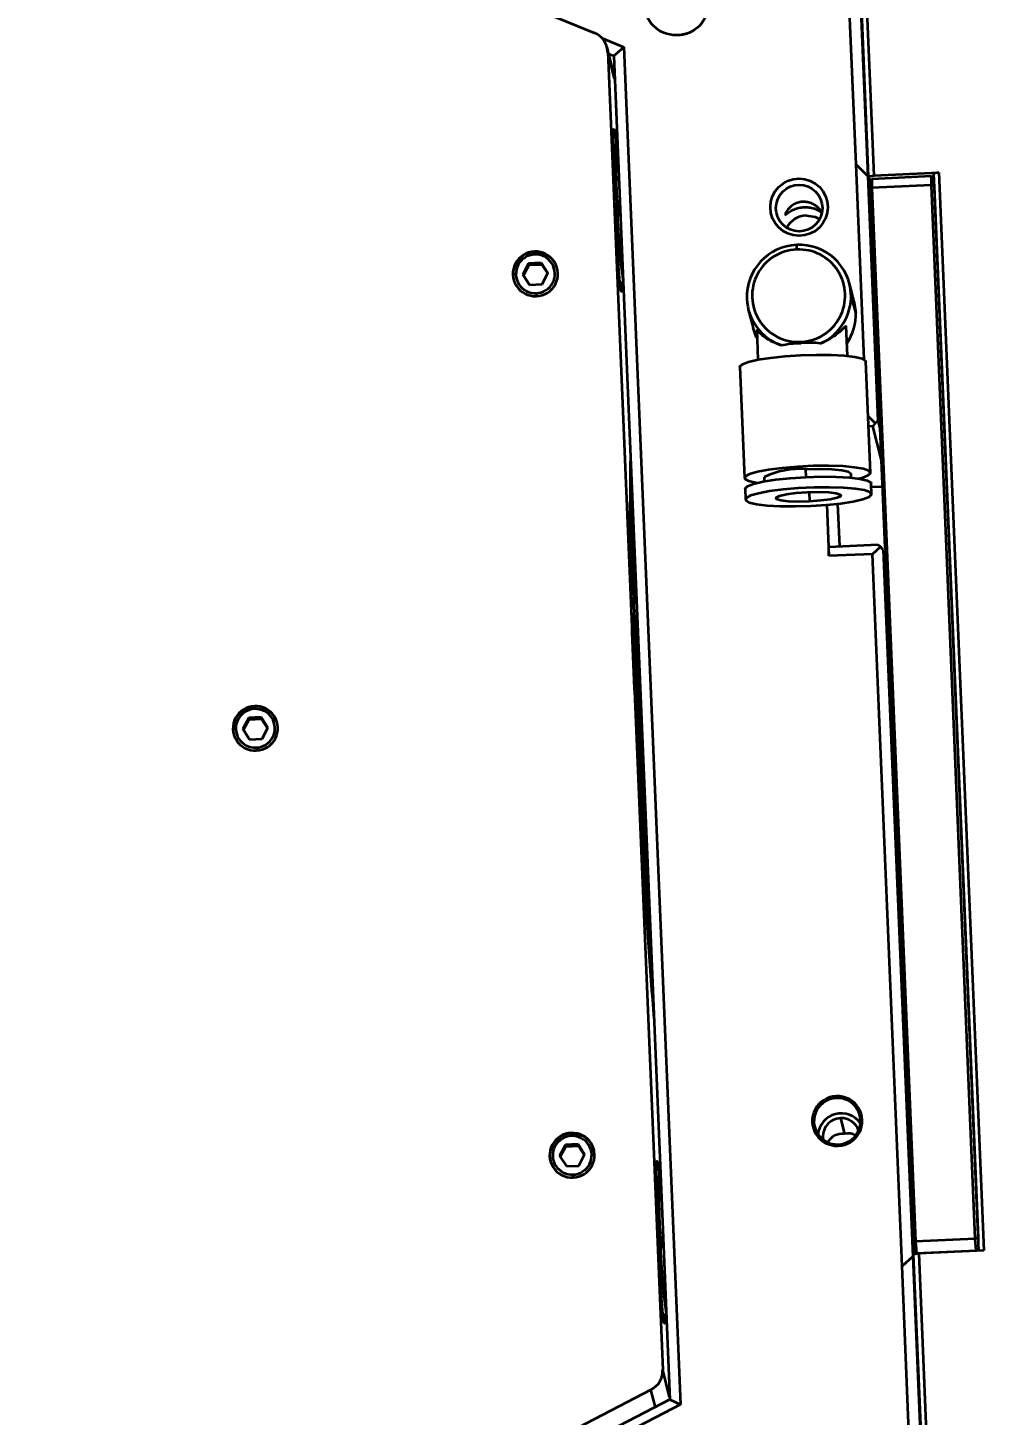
# Model space of a CAD drawing. Header units: millimetres. Extents: x 0 to 420, y 0 to 297.
# Drawn here: x 292.408 to 293.303, y 162.773 to 164.049 of the extents above; entities that cross this region are included whole.
import ezdxf

# ---------------------------------------------------------------- set-up
doc = ezdxf.new("R2010")
doc.units = ezdxf.units.MM
doc.layers.add('尺寸线层', color=150, linetype='Continuous')
doc.styles.add('SLDTEXTSTYLE2', font='TXT', dxfattribs={"width": 0.7})
doc.dimstyles.new('SLDDIMSTYLE0', dxfattribs={"dimtxt": 3.5, "dimasz": 3.302, "dimexe": 0, "dimexo": 0.0625, "dimgap": 0.875, "dimtad": 1, "dimdec": 1, "dimlfac": 100, "dimrnd": 1e-09, "dimzin": 12, "dimdsep": 46, "dimtxsty": 'SLDTEXTSTYLE2', "dimsah": 1, "dimcen": 0.09, "dimadec": 0, "dimazin": 3, "dimtfac": 1, "dimtdec": 3, "dimtofl": 0, "dimtmove": 0, "dimatfit": 3, "dimfxl": 0, "dimfrac": 2, "dimtolj": 1, "dimtzin": 12, "dimarcsym": 0})
doc.dimstyles.new('SLDDIMSTYLE2', dxfattribs={"dimtxt": 0.18, "dimasz": 3.302, "dimexe": 0, "dimexo": 0.0625, "dimgap": 0, "dimtad": 0, "dimtih": 1, "dimtoh": 1, "dimdec": 0, "dimrnd": 1e-09, "dimzin": 0, "dimdsep": 46, "dimtxsty": 'Standard', "dimsah": 1, "dimcen": 0.09, "dimadec": 0, "dimazin": 0, "dimtfac": 3.302, "dimtdec": 0, "dimtofl": 0, "dimtmove": 0, "dimatfit": 3, "dimfxl": 0, "dimfrac": 2, "dimtolj": 1, "dimtzin": 0, "dimarcsym": 0})

# ---------------------------------------------------------------- blocks, each defined once
blk = doc.blocks.new('_D')
at = {"layer": '尺寸线层'}
for p, q in [((291.9431, 202.6412), (364.6876, 202.6412)), ((363.6876, 202.6412), (363.6876, 128.5802)), ((326.1167, 128.5802), (364.6876, 128.5802))]:
    blk.add_line(p, q, dxfattribs=at)
for points in [[(363.6876, 202.6412), (363.1796, 199.3392), (364.1956, 199.3392)], [(363.6876, 128.5802), (364.1956, 131.8822), (363.1796, 131.8822)]]:
    blk.add_solid(points, dxfattribs=at)
at = {"layer": '尺寸线层', "insert": (359.1758, 158.5376), "char_height": 3.5, "attachment_point": 1, "rotation": 90, "style": 'SLDTEXTSTYLE2'}
blk.add_mtext('7406.11', dxfattribs=at)
blk = doc.blocks.new('_D_7')
at = {"layer": '尺寸线层'}
for p, q in [((70.597, 160.4022), (70.597, 246.1922)), ((332.8156, 175.1167), (332.8156, 246.1922)), ((332.8156, 245.1922), (70.597, 245.1922))]:
    blk.add_line(p, q, dxfattribs=at)
for points in [[(70.597, 245.1922), (73.899, 244.6842), (73.899, 245.7002)], [(332.8156, 245.1922), (329.5136, 245.7002), (329.5136, 244.6842)]]:
    blk.add_solid(points, dxfattribs=at)
at = {"layer": '尺寸线层', "insert": (202.8758, 249.704), "char_height": 3.5, "attachment_point": 1, "style": 'SLDTEXTSTYLE2'}
blk.add_mtext('26221.85', dxfattribs=at)

msp = doc.modelspace()

# ---------------------------------------------------------------- linework, layer by layer
at = {"color": 7, "linetype": 'Continuous', "lineweight": 35}
for p, q in [((293.1821, 163.9127), (293.1702, 164.1979)), ((293.175, 164.1989), (293.1869, 163.9137)), ((293.1705, 163.9238), (293.1593, 164.1932)), ((293.1696, 164.1922), (293.1813, 163.9129)), ((292.7907, 164.1015), (292.9297, 164.0448)), ((292.9369, 164.0399), (292.9569, 164.0317)), ((292.9484, 164.0045), (292.9414, 164.0315)), ((292.9476, 164.0235), (292.9569, 164.0317)), ((292.9569, 164.0317), (293.009, 162.7833)), ((292.942, 164.0274), (292.9926, 162.815)), ((292.9484, 164.0024), (292.942, 164.0274)), ((292.943, 164.0254), (292.9476, 164.0235)), ((292.9476, 164.0235), (292.9491, 163.9869)), ((292.9491, 163.9869), (292.9547, 163.8525)), ((292.9502, 163.947), (292.9471, 163.9498)), ((293.178, 163.7443), (293.1705, 163.9238)), ((293.1813, 163.9129), (293.1705, 163.9238)), ((293.1869, 163.9137), (293.2468, 163.9164)), ((293.2468, 163.9164), (293.242, 163.9155)), ((293.2834, 162.9246), (293.242, 163.9155)), ((293.2468, 163.9164), (293.2882, 162.9248)), ((293.1813, 163.9129), (293.1907, 163.688)), ((293.1821, 163.9127), (293.1869, 163.9137)), ((293.1835, 163.9075), (293.1821, 163.9127)), ((293.1835, 163.909), (293.1849, 163.9106)), ((293.1835, 163.9013), (293.1835, 163.909)), ((293.1849, 163.9106), (293.2398, 163.9132)), ((293.1849, 163.9106), (293.1849, 163.9022)), ((293.2398, 163.9047), (293.1849, 163.9022)), ((293.2398, 163.9047), (293.2398, 163.9132)), ((293.2398, 163.9132), (293.2422, 163.9109)), ((293.2802, 162.9358), (293.2398, 163.9047)), ((293.2398, 163.9047), (293.2425, 163.9034)), ((293.2424, 163.9056), (293.2425, 163.9034)), ((293.2425, 163.9034), (293.2828, 162.9366)), ((292.9508, 163.8909), (292.9485, 163.8912)), ((293.1835, 163.9013), (293.1849, 163.9022)), ((293.1849, 163.8679), (293.1835, 163.9013)), ((293.1849, 163.9022), (293.2253, 162.9333)), ((292.9531, 163.8808), (292.9534, 163.8809)), ((292.9547, 163.8525), (292.992, 162.9587)), ((293.1973, 163.5713), (293.1853, 163.8568)), ((292.8746, 163.8436), (292.8747, 163.8432)), ((292.8748, 163.8409), (292.8747, 163.8432)), ((293.1159, 163.8455), (293.1159, 163.8497)), ((292.8693, 163.8327), (292.864, 163.8226)), ((292.8646, 163.8216), (292.8697, 163.8313)), ((292.8808, 163.8333), (292.8693, 163.8327)), ((292.8697, 163.8313), (292.8693, 163.8327)), ((292.8697, 163.8313), (292.8812, 163.8318)), ((292.887, 163.8237), (292.8808, 163.8333)), ((292.8812, 163.8318), (292.8808, 163.8333)), ((292.8812, 163.8318), (292.8868, 163.8232)), ((292.864, 163.8226), (292.8701, 163.813)), ((292.8701, 163.813), (292.8817, 163.8135)), ((292.8817, 163.8135), (292.887, 163.8237)), ((292.9534, 163.813), (292.9562, 163.8161)), ((293.1687, 163.7974), (293.1644, 163.8142)), ((292.8762, 163.8053), (292.8764, 163.8027)), ((293.1702, 163.7876), (293.1658, 163.8045)), ((293.0714, 163.7903), (293.0758, 163.7734)), ((293.1626, 163.7476), (293.1614, 163.7752)), ((293.0791, 163.7718), (293.0802, 163.7442)), ((293.1196, 163.7595), (293.1195, 163.7605)), ((293.0637, 163.7376), (293.068, 163.6354)), ((293.1839, 163.6402), (293.1796, 163.7424)), ((293.1817, 163.6923), (293.1882, 163.6858)), ((293.1882, 163.6858), (293.1859, 163.6829)), ((293.1882, 163.6858), (293.1907, 163.688)), ((293.1907, 163.688), (293.1927, 163.68)), ((293.1859, 163.6829), (293.1821, 163.6827)), ((293.1939, 163.6517), (293.1859, 163.6829)), ((293.0859, 163.6361), (293.0861, 163.6323)), ((293.1247, 163.6362), (293.1244, 163.6435)), ((293.166, 163.6356), (293.1659, 163.6395)), ((293.0684, 163.6255), (293.0688, 163.6156)), ((293.1275, 163.6224), (293.1278, 163.6137)), ((293.1847, 163.6204), (293.1843, 163.6303)), ((293.1844, 163.6271), (293.1949, 163.6275)), ((293.1436, 163.6107), (293.1455, 163.5636)), ((293.1555, 163.5725), (293.1539, 163.6117)), ((293.1455, 163.572), (293.1904, 163.5741)), ((293.1455, 163.5636), (293.1455, 163.572)), ((293.1929, 163.5721), (293.1855, 163.5654)), ((293.1904, 163.5741), (293.1929, 163.5721)), ((293.1956, 163.5694), (293.1929, 163.5721)), ((293.1855, 163.5654), (293.1455, 163.5636)), ((293.2128, 162.9104), (293.1855, 163.5654)), ((293.1956, 163.5694), (293.2227, 162.9194)), ((293.1977, 163.5611), (293.1956, 163.5694)), ((293.2096, 163.2747), (293.1977, 163.5602)), ((292.6171, 163.4251), (292.617, 163.4255)), ((292.6171, 163.4229), (292.6171, 163.4251)), ((292.9697, 163.4199), (292.9677, 163.4198)), ((292.6117, 163.4147), (292.6063, 163.4046)), ((292.6063, 163.4046), (292.6125, 163.3949)), ((292.6069, 163.4036), (292.612, 163.4133)), ((292.6232, 163.4152), (292.6117, 163.4147)), ((292.6117, 163.4147), (292.612, 163.4133)), ((292.612, 163.4133), (292.6235, 163.4138)), ((292.6294, 163.4056), (292.6232, 163.4152)), ((292.6235, 163.4138), (292.6232, 163.4152)), ((292.6235, 163.4138), (292.6291, 163.4052)), ((292.624, 163.3955), (292.6294, 163.4056)), ((292.6125, 163.3949), (292.624, 163.3955)), ((292.6186, 163.3873), (292.6188, 163.3847)), ((293.222, 162.9781), (293.2101, 163.2636)), ((293.1524, 163.0649), (293.1522, 163.0666)), ((293.1562, 163.0464), (293.1599, 163.0321)), ((292.9031, 163.0221), (292.8978, 163.0119)), ((292.9147, 163.0226), (292.9031, 163.0221)), ((292.9035, 163.0206), (292.9031, 163.0221)), ((292.9085, 163.0329), (292.9086, 163.0325)), ((292.9086, 163.0302), (292.9086, 163.0325)), ((292.9208, 163.013), (292.9147, 163.0226)), ((292.915, 163.0212), (292.9147, 163.0226)), ((293.1541, 163.0224), (293.1541, 163.0212)), ((292.8978, 163.0119), (292.904, 163.0023)), ((292.8984, 163.0109), (292.9035, 163.0206)), ((292.9035, 163.0206), (292.915, 163.0212)), ((292.915, 163.0212), (292.9206, 163.0125)), ((292.9155, 163.0028), (292.9208, 163.013)), ((292.904, 163.0023), (292.9155, 163.0028)), ((292.9898, 162.9979), (292.9867, 163.0007)), ((292.9101, 162.9946), (292.9102, 162.992)), ((292.992, 162.9587), (292.9976, 162.8243)), ((293.2239, 162.9336), (293.2225, 162.967)), ((292.9904, 162.9418), (292.9881, 162.9421)), ((293.2246, 162.9233), (293.2239, 162.9336)), ((293.2239, 162.9336), (293.2253, 162.9333)), ((293.2253, 162.9333), (293.2802, 162.9358)), ((293.2253, 162.9333), (293.2261, 162.922)), ((293.2802, 162.9358), (293.2828, 162.9366)), ((293.281, 162.9245), (293.2802, 162.9358)), ((293.2828, 162.9366), (293.283, 162.9338)), ((292.9927, 162.9317), (292.993, 162.9318)), ((293.2283, 162.9221), (293.2235, 162.9211)), ((293.2354, 162.6359), (293.2235, 162.9211)), ((293.2261, 162.922), (293.2246, 162.9233)), ((293.2251, 162.9214), (293.2246, 162.9233)), ((293.281, 162.9245), (293.2261, 162.922)), ((293.2261, 162.922), (293.2262, 162.9216)), ((293.2882, 162.9248), (293.2283, 162.9221)), ((293.2283, 162.9221), (293.2402, 162.6368)), ((293.281, 162.9245), (293.2833, 162.9268)), ((293.281, 162.9245), (293.281, 162.9245)), ((293.2227, 162.9194), (293.2128, 162.9104)), ((293.224, 162.641), (293.2128, 162.9104)), ((293.2227, 162.9194), (293.2344, 162.6401)), ((292.993, 162.8639), (292.9958, 162.867)), ((292.9976, 162.8243), (292.9991, 162.7877)), ((292.999, 162.79), (292.9926, 162.815)), ((292.9818, 162.7966), (292.848, 162.7273)), ((292.9859, 162.7808), (292.9818, 162.7966)), ((292.9991, 162.7877), (292.9297, 162.7517)), ((293.009, 162.7833), (292.9307, 162.7427)), ((292.9991, 162.7877), (293.009, 162.7833))]:
    msp.add_line(p, q, dxfattribs=at)
at = {"color": 7, "linetype": 'Continuous', "lineweight": 35, "flags": 128}
for points in [[(293.0099, 164.0429), (293.0136, 164.0439), (293.0153, 164.0443)], [(292.9484, 163.8922), (292.9478, 163.9084), (292.9473, 163.9233), (292.9471, 163.9361), (292.947, 163.9461), (292.9472, 163.9529), (292.9476, 163.9562), (292.9481, 163.9556), (292.9488, 163.9514), (292.9492, 163.9479)], [(292.9508, 163.8909), (292.9502, 163.9062), (292.9498, 163.92), (292.9496, 163.9315), (292.9496, 163.9402), (292.9498, 163.9454), (292.9502, 163.947), (292.9508, 163.9447), (292.9509, 163.9441)], [(292.9553, 163.8151), (292.9552, 163.81), (292.9548, 163.8068), (292.9543, 163.8073), (292.9536, 163.8116), (292.9528, 163.8193), (292.9519, 163.8302), (292.9509, 163.8436), (292.95, 163.859), (292.9492, 163.8754), (292.9484, 163.8922)], [(292.953, 163.8823), (292.9529, 163.8841), (292.9529, 163.8856), (292.9529, 163.8864), (292.953, 163.8865), (292.9531, 163.8859), (292.9532, 163.8846), (292.9533, 163.8828), (292.9534, 163.8809)], [(292.9534, 163.8809), (292.9534, 163.879), (292.9535, 163.8776), (292.9534, 163.8767), (292.9534, 163.8766), (292.9533, 163.8773), (292.9532, 163.8786), (292.9531, 163.8803), (292.953, 163.8823)], [(293.1246, 163.8769), (293.1329, 163.8756), (293.1372, 163.8735)], [(293.1687, 163.7974), (293.1689, 163.7968), (293.1702, 163.7876)], [(293.0794, 163.7638), (293.0787, 163.7652), (293.0758, 163.7734)], [(293.0637, 163.7376), (293.0637, 163.7379), (293.0659, 163.74), (293.0716, 163.7422), (293.0804, 163.7442), (293.0919, 163.746), (293.1052, 163.7474), (293.1195, 163.7483)], [(293.1195, 163.7483), (293.134, 163.7487), (293.1477, 163.7486), (293.1597, 163.7479), (293.1694, 163.7467), (293.1761, 163.7451), (293.1793, 163.7432), (293.1796, 163.7424)], [(293.1729, 163.6348), (293.176, 163.6356), (293.1816, 163.6378), (293.1838, 163.6399), (293.1824, 163.642), (293.1774, 163.6437), (293.1692, 163.6451), (293.1582, 163.6461), (293.1452, 163.6465), (293.131, 163.6464), (293.1165, 163.6457), (293.1026, 163.6445), (293.0901, 163.6429), (293.0799, 163.641), (293.0726, 163.6389), (293.0686, 163.6367), (293.0682, 163.6346), (293.0715, 163.6327), (293.0782, 163.6311), (293.0793, 163.6309)], [(293.0684, 163.6255), (293.0684, 163.6258), (293.0706, 163.6279), (293.0763, 163.6301), (293.0851, 163.6321), (293.0966, 163.6339), (293.1098, 163.6353), (293.1242, 163.6362)], [(293.1242, 163.6362), (293.1387, 163.6366), (293.1523, 163.6365), (293.1644, 163.6358), (293.1741, 163.6346), (293.1807, 163.633), (293.184, 163.6311), (293.1843, 163.6303)], [(293.1244, 163.6435), (293.1368, 163.6438), (293.1482, 163.6435), (293.1574, 163.6426), (293.1634, 163.6413), (293.1658, 163.6396), (293.1659, 163.6395)], [(293.1289, 163.6097), (293.1432, 163.6106), (293.1565, 163.612), (293.1679, 163.6138), (293.1768, 163.6158), (293.1825, 163.618), (293.1847, 163.6202), (293.1832, 163.6222), (293.1782, 163.624), (293.17, 163.6254), (293.159, 163.6263), (293.1461, 163.6267), (293.1319, 163.6266), (293.1174, 163.6259), (293.1034, 163.6247), (293.091, 163.6232), (293.0808, 163.6212), (293.0734, 163.6191), (293.0694, 163.6169), (293.0691, 163.6148), (293.0723, 163.6129), (293.079, 163.6113), (293.0887, 163.6101), (293.1007, 163.6095), (293.1144, 163.6093), (293.1289, 163.6097)], [(293.1278, 163.6137), (293.1175, 163.6135), (293.1083, 163.6138), (293.1013, 163.6147), (293.0974, 163.6159), (293.097, 163.6174), (293.1002, 163.619), (293.1066, 163.6204), (293.1155, 163.6216), (293.1256, 163.6223)], [(293.1256, 163.6223), (293.1359, 163.6225), (293.1451, 163.6222), (293.1521, 163.6214), (293.156, 163.6201), (293.1564, 163.6186), (293.1532, 163.6171), (293.1468, 163.6156), (293.138, 163.6145), (293.1278, 163.6137)], [(292.9714, 163.4511), (292.9721, 163.4324), (292.9731, 163.4064)], [(292.9731, 163.4064), (292.9743, 163.3798), (292.9752, 163.3601)], [(292.988, 162.9431), (292.9874, 162.9593), (292.9869, 162.9742), (292.9867, 162.987), (292.9866, 162.997), (292.9868, 163.0038), (292.9871, 163.0071), (292.9877, 163.0065), (292.9884, 163.0023), (292.9888, 162.9988)], [(292.9904, 162.9418), (292.9898, 162.9571), (292.9894, 162.9709), (292.9892, 162.9824), (292.9892, 162.9911), (292.9894, 162.9963), (292.9898, 162.9979), (292.9904, 162.9956), (292.9905, 162.995)], [(292.9949, 162.866), (292.9948, 162.8609), (292.9944, 162.8577), (292.9939, 162.8582), (292.9932, 162.8625), (292.9924, 162.8702), (292.9915, 162.8811), (292.9905, 162.8945), (292.9896, 162.9099), (292.9888, 162.9263), (292.988, 162.9431)], [(292.9926, 162.9332), (292.9925, 162.935), (292.9925, 162.9365), (292.9925, 162.9373), (292.9926, 162.9374), (292.9927, 162.9368), (292.9928, 162.9355), (292.9929, 162.9337), (292.993, 162.9318)], [(292.993, 162.9318), (292.993, 162.9299), (292.993, 162.9285), (292.993, 162.9276), (292.993, 162.9275), (292.9929, 162.9282), (292.9928, 162.9295), (292.9927, 162.9312), (292.9926, 162.9332)]]:
    msp.add_lwpolyline(points, dxfattribs=at)
at = {"color": 7, "linetype": 'Continuous', "lineweight": 35}
for centre, radius in [((293.0052, 164.0724), 0.0299), ((293.1181, 163.8844), 0.0264), ((293.1182, 163.8836), 0.0214)]:
    msp.add_circle(centre, radius, dxfattribs=at)
for centre, radius, start, end in [((292.9223, 164.0266), 0.0197, 2.4768, 67.9751), ((293.5026, 163.8936), 0.5519, 180.2744, 188.0662), ((293.1256, 163.8553), 0.0216, 92.5712, 151.4036), ((292.8753, 163.8231), 0.0205, 91.9236, 272.8538), ((292.8755, 163.8226), 0.0206, 92.2286, 194.1274), ((292.8754, 163.8231), 0.0178, 91.9236, 272.8538), ((292.8757, 163.8231), 0.0205, 271.9236, 92.8538), ((292.8758, 163.8227), 0.0205, 14.6512, 92.9415), ((292.8756, 163.8231), 0.0178, 271.9236, 92.8538), ((293.1179, 163.8018), 0.048, 92.4019, 182.056), ((293.1174, 163.803), 0.0425, 91.9696, 272.8078), ((293.1184, 163.8023), 0.0475, 2.6364, 92.9773), ((293.118, 163.803), 0.0425, 271.9696, 92.8078), ((293.1181, 163.8026), 0.0478, 294.3958, 2.1897), ((293.1172, 163.8021), 0.0472, 182.4909, 250.8012), ((293.1228, 163.7857), 0.0474, 325.925, 2.3254), ((296.1821, 163.6018), 3.2196, 179.0587, 183.2413), ((293.1188, 163.5688), 0.0749, 85.6962, 116.037), ((298.1437, 163.658), 5.1795, 180.3997, 182.6345), ((292.6177, 163.4051), 0.0205, 91.9236, 272.8538), ((292.6179, 163.4046), 0.0206, 92.2286, 194.1274), ((292.6177, 163.4051), 0.0178, 91.9236, 272.8538), ((292.618, 163.4051), 0.0205, 271.9236, 92.8538), ((292.6181, 163.4047), 0.0205, 14.6512, 92.9415), ((292.618, 163.4051), 0.0178, 271.9236, 92.8538), ((299.4544, 163.6658), 6.4914, 182.1719, 184.66408), ((300.8573, 163.7386), 7.8941, 182.31382, 183.98401), ((293.153, 163.0439), 0.0228, 91.9236, 272.8538), ((293.1531, 163.0437), 0.0213, 91.9236, 272.8538), ((293.1534, 163.0439), 0.0228, 271.9236, 92.8538), ((293.1534, 163.0437), 0.0213, 271.9236, 92.8538), ((293.1569, 163.0293), 0.0216, 34.9304, 173.9824), ((293.1568, 163.0295), 0.0169, 92.2529, 189.1644), ((293.157, 163.0296), 0.0169, 19.6292, 92.9247), ((292.9091, 163.0124), 0.0205, 91.9236, 272.8538), ((292.9094, 163.0119), 0.0206, 92.2286, 194.1274), ((292.9092, 163.0124), 0.0178, 91.9236, 272.8538), ((292.9095, 163.0124), 0.0205, 271.9236, 92.8538), ((292.9096, 163.012), 0.0205, 14.6512, 92.9415), ((292.9095, 163.0124), 0.0178, 271.9236, 92.8538), ((293.5422, 162.9445), 0.5519, 180.2742, 188.0666), ((292.9727, 162.8143), 0.0199, 297.1964, 2.2061)]:
    msp.add_arc(centre, radius, start, end, dxfattribs=at)
for major_axis, ratio, start_param, end_param in [((0.0148, -0.011), 0.865619, 2.179456, 3.291343), ((0.0107, 0.0145), 0.857749, 0.091918, 0.753759)]:
    msp.add_ellipse((293.1606, 163.0153), major_axis=major_axis, ratio=ratio, start_param=start_param, end_param=end_param, dxfattribs=at)
for points, knots in [([(293.1214, 163.8893), (293.1222, 163.8893), (293.1245, 163.8894), (293.1283, 163.8885), (293.1325, 163.8866), (293.1361, 163.8838), (293.1384, 163.8811), (293.1394, 163.8795), (293.1394, 163.8791), (293.138, 163.8801), (293.1349, 163.8822), (293.1302, 163.8839), (293.1258, 163.8845), (293.1218, 163.8845), (293.1178, 163.8839), (293.113, 163.8823), (293.1089, 163.8801), (293.1064, 163.8781), (293.1054, 163.8775), (293.1054, 163.8784), (293.1065, 163.8808), (293.1093, 163.8844), (293.1137, 163.8875), (293.1181, 163.889), (293.1206, 163.8893), (293.1214, 163.8893)], [0, 0, 0, 0, 0.020447, 0.060514, 0.103497, 0.154825, 0.206219, 0.240485, 0.274941, 0.31628, 0.376462, 0.437607, 0.480186, 0.500125, 0.543644, 0.586987, 0.645224, 0.704288, 0.738654, 0.773229, 0.813867, 0.873422, 0.934166, 0.977142, 1, 1, 1, 1]), ([(293.1849, 163.8679), (293.185, 163.8669), (293.1852, 163.8651), (293.1853, 163.8632), (293.1854, 163.8624)], [0, 0, 0, 0, 0.560922, 1, 1, 1, 1]), ([(293.1854, 163.8624), (293.1854, 163.8614), (293.1854, 163.8595), (293.1854, 163.8576), (293.1853, 163.8568)], [0, 0, 0, 0, 0.558961, 1, 1, 1, 1]), ([(293.1614, 163.7742), (293.1614, 163.7744), (293.1613, 163.775), (293.1604, 163.7744), (293.1582, 163.7725), (293.1538, 163.7681), (293.1467, 163.7631), (293.1404, 163.7603), (293.1378, 163.7591)], [0, 0, 0, 0, 0.083482, 0.190095, 0.311647, 0.542383, 0.810623, 1, 1, 1, 1]), ([(293.1016, 163.7575), (293.0983, 163.7587), (293.0917, 163.761), (293.0848, 163.7658), (293.0809, 163.7696), (293.0792, 163.7712), (293.0792, 163.7709), (293.0791, 163.7707)], [0, 0, 0, 0, 0.249856, 0.499121, 0.750951, 0.882802, 1, 1, 1, 1]), ([(293.1016, 163.7575), (293.1045, 163.758), (293.1102, 163.7591), (293.1164, 163.7594), (293.1196, 163.7595)], [0, 0, 0, 0, 0.4999109, 1, 1, 1, 1]), ([(293.1378, 163.7591), (293.1349, 163.7594), (293.129, 163.76), (293.1227, 163.7597), (293.1196, 163.7595)], [0, 0, 0, 0, 0.499916, 1, 1, 1, 1]), ([(293.1973, 163.5713), (293.1974, 163.5703), (293.1976, 163.5685), (293.1977, 163.5666), (293.1977, 163.5658)], [0, 0, 0, 0, 0.560922, 1, 1, 1, 1]), ([(293.1977, 163.5658), (293.1978, 163.5648), (293.1978, 163.5629), (293.1978, 163.5611), (293.1977, 163.5602)], [0, 0, 0, 0, 0.558961, 1, 1, 1, 1]), ([(292.9723, 163.4095), (292.9718, 163.4225), (292.9708, 163.4492), (292.9696, 163.4832), (292.9692, 163.5017), (292.969, 163.5091)], [0, 0, 0, 0, 0.362008, 0.745701, 1, 1, 1, 1]), ([(292.9777, 163.3015), (292.9772, 163.3103), (292.9759, 163.3322), (292.9741, 163.3692), (292.9729, 163.3963), (292.9723, 163.4095)], [0, 0, 0, 0, 0.257082, 0.639343, 1, 1, 1, 1]), ([(293.2096, 163.2747), (293.2098, 163.2737), (293.21, 163.2719), (293.2101, 163.27), (293.2101, 163.2692)], [0, 0, 0, 0, 0.560922, 1, 1, 1, 1]), ([(293.2101, 163.2692), (293.2101, 163.2682), (293.2102, 163.2663), (293.2101, 163.2645), (293.2101, 163.2636)], [0, 0, 0, 0, 0.558961, 1, 1, 1, 1]), ([(293.222, 162.9781), (293.2221, 162.9771), (293.2223, 162.9753), (293.2224, 162.9734), (293.2225, 162.9726)], [0, 0, 0, 0, 0.560922, 1, 1, 1, 1]), ([(293.2225, 162.9726), (293.2225, 162.9716), (293.2226, 162.9697), (293.2225, 162.9679), (293.2225, 162.967)], [0, 0, 0, 0, 0.558961, 1, 1, 1, 1])]:
    msp.add_open_spline(points, degree=3, knots=knots, dxfattribs=at)

# ---------------------------------------------------------------- dimensions: what is measured, and where the dimension line sits
at = {"layer": '尺寸线层'}
for base, p1, p2, angle, picture, middle in [((70.597, 245.1922), (332.8156, 175.1167), (70.597, 160.4022), 0, '_D_7', (209.0129, 245.1922)), ((363.6876, 128.5802), (291.9431, 202.6412), (326.1167, 128.5802), 90, '_D', (363.6876, 163.9067))]:
    dim = msp.add_linear_dim(base=base, p1=p1, p2=p2, angle=angle, dimstyle='SLDDIMSTYLE0', dxfattribs=at)
    dim.commit()
    dim.dimension.update_dxf_attribs({"geometry": picture, "text_midpoint": middle, "dimtype": 160})

# ---------------------------------------------------------------- leaders
msp.add_leader([(282.987, 163.0988), (295.7585, 207.7449)], dimstyle='SLDDIMSTYLE2', dxfattribs=at)

doc.saveas('drawing.dxf')
